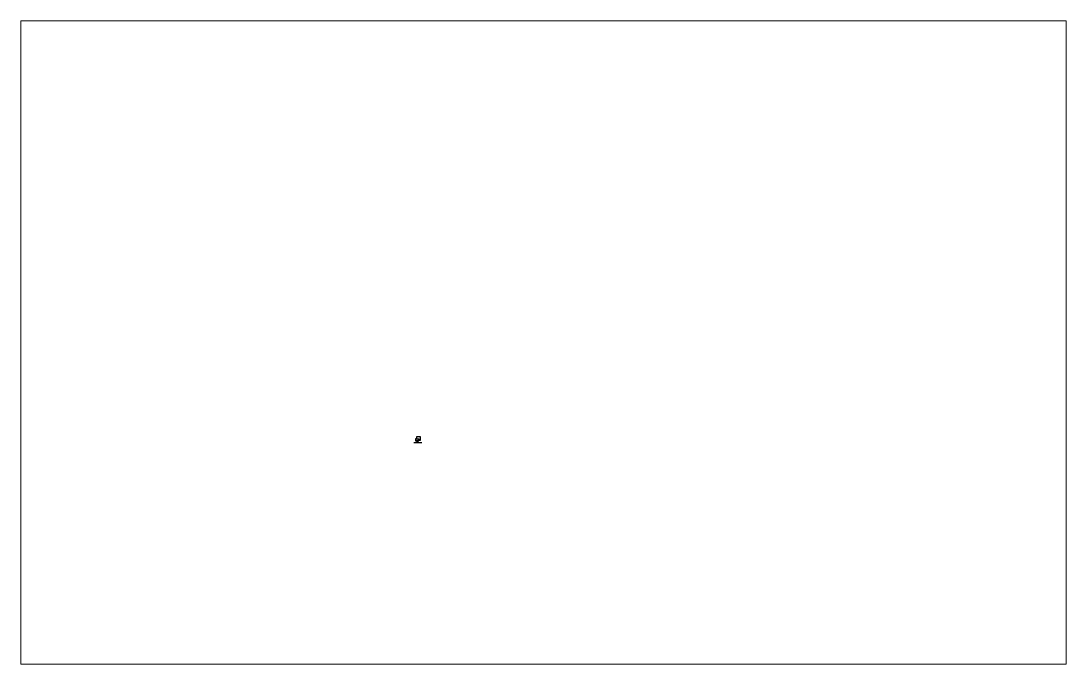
# Paper-space layout 'ISO A0' of a CAD drawing. Header units: millimetres. Extents: x 100 to 1105, y 111 to 729.
# The model-space entities are those that its viewports show. They can reach past a viewport. Long polylines and large blocks are cut down to what shows.
import ezdxf

# ---------------------------------------------------------------- set-up
doc = ezdxf.new("R2010")
doc.units = ezdxf.units.MM
doc.header["$LTSCALE"] = 6
doc.linetypes.add('PHANTOM', pattern=[2.5, 1.25, -0.25, 0.25, -0.25, 0.25, -0.25])
for name, color, linetype in [('Building', 7, 'Continuous'), ('Parking', 62, 'Continuous'), ('Pavement Edge - New', 200, 'Continuous'), ('Property Line', 7, 'PHANTOM')]:
    doc.layers.add(name, color=color, linetype=linetype)
doc.layers.add('Viewports', color=8, linetype='Continuous', plot=False)

# ---------------------------------------------------------------- blocks, each defined once
blk = doc.blocks.new('*U12')
at = {"layer": 'Parking'}
blk.add_line((0, 2.65), (0, -2.65), dxfattribs=at)
blk = doc.blocks.new('*U13')
at = {"layer": 'Parking', "color": 0, "linetype": 'ByBlock', "lineweight": -2, "transparency": 16777216}
for p in [(0, 0), (2.7, 0), (5.4, 0), (8.1, 0), (10.8, 0), (13.5, 0), (16.2, 0)]:
    blk.add_blockref('*U12', p, dxfattribs=at)
blk = doc.blocks.new('*U14')
at = {"layer": 'Parking'}
blk.add_line((0, 2.65), (0, -2.65), dxfattribs=at)
blk = doc.blocks.new('*U15')
at = {"layer": 'Parking', "color": 0, "linetype": 'ByBlock', "lineweight": -2, "transparency": 16777216}
for p in [(0, 0), (2.7, 0), (5.4, 0), (8.1, 0), (10.8, 0)]:
    blk.add_blockref('*U14', p, dxfattribs=at)

msp = doc.modelspace()

# ---------------------------------------------------------------- linework, layer by layer
at = {"layer": 'Building'}
msp.add_lwpolyline([(119, 52), (119, 83), (83, 83), (83, 65), (104, 65), (104, 52)], close=True, dxfattribs=at)
at = {"layer": 'Parking'}
for p, q in [((82, 64), (73, 64)), ((73, 64), (73, 64)), ((73, 58), (73, 52)), ((73, 46), (87, 46)), ((87, 46), (87, 51)), ((88, 53), (88, 53)), ((89, 51), (89, 38)), ((96, 47), (96, 38)), ((97, 48), (103, 48)), ((103, 61), (98, 61)), ((103, 58), (98, 58)), ((103, 56), (98, 56)), ((103, 53), (98, 53)), ((103, 50), (98, 50))]:
    msp.add_line(p, q, dxfattribs=at)
for centre, radius, start, end in [((73, 59), 0.5, 270, 0), ((73, 52), 0.5, 0, 90), ((79, 38), 10, 270, 0), ((88, 51), 1, 90, 180), ((88, 51), 1, 0, 90), ((97, 47), 0.5, 90, 180), ((106, 38), 10, 180, 270)]:
    msp.add_arc(centre, radius, start, end, dxfattribs=at)
at = {"layer": 'Pavement Edge - New'}
for p, q in [((120, 84), (82, 84)), ((82, 84), (82, 64)), ((82, 64), (103, 64)), ((103, 64), (103, 48)), ((103, 48), (104, 48)), ((104, 48), (104, 50)), ((105, 51), (120, 51)), ((120, 51), (120, 84))]:
    msp.add_line(p, q, dxfattribs=at)
msp.add_arc((105, 50), 0.5, 90, 180, dxfattribs=at)
at = {"layer": 'Property Line'}
msp.add_line((58, 28), (134, 28), dxfattribs=at)

# ---------------------------------------------------------------- block references
at = {"layer": 'Parking'}
for name, p in [('*U13', (73, 61)), ('*U15', (73, 49))]:
    msp.add_blockref(name, p, dxfattribs=at)

psp = doc.layouts.new('ISO A0')

# ---------------------------------------------------------------- viewports
at = {"layer": 'Viewports'}
psp.add_viewport(center=(602.3, 420.1), size=(1004.8, 618.842), view_center_point=(1302.8, 991.5), view_height=6188.424, dxfattribs=at)

doc.saveas('drawing.dxf')
